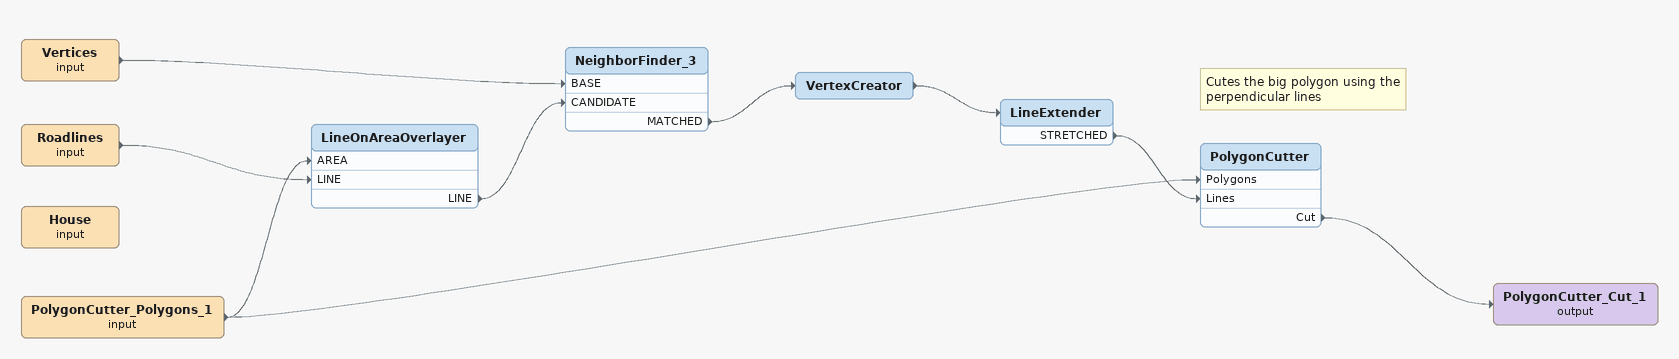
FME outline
Vertices (input)
    -> NeighborFinder_3 [BASE]
Roadlines (input)
    -> LineOnAreaOverlayer [LINE]
House (input)
PolygonCutter_Polygons_1 (input)
    -> PolygonCutter [Polygons]
    -> LineOnAreaOverlayer [AREA]
LineOnAreaOverlayer
    LINE -> NeighborFinder_3 [CANDIDATE]
NeighborFinder_3
    MATCHED -> VertexCreator
VertexCreator
    -> LineExtender
LineExtender
    STRETCHED -> PolygonCutter [Lines]
Note: Cutes the big polygon using the perpendicular lines
PolygonCutter
    Cut -> PolygonCutter_Cut_1 (output)
PolygonCutter_Cut_1 (output)
